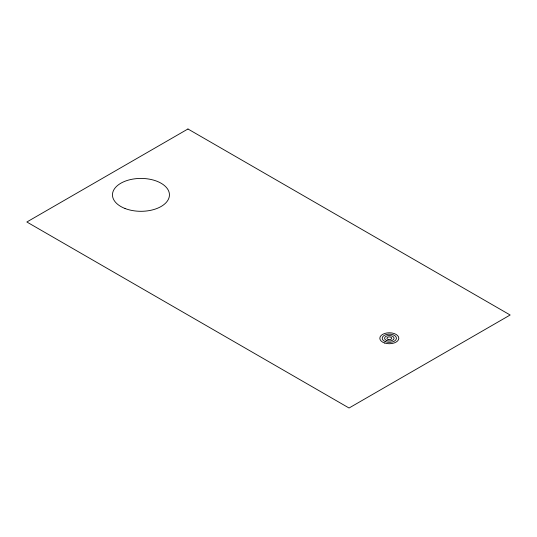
<?xml version="1.0" encoding="UTF-8"?>
<svg xmlns="http://www.w3.org/2000/svg" width="537" height="537" viewBox="0 0 537 537"><rect width="100%" height="100%" fill="white"/><g stroke="black" fill="none" stroke-linecap="round" stroke-linejoin="round"><path stroke-width="0.81" d="M187.95 128.987L26.85 221.996L349.05 408.013L510.15 315.004L187.95 128.987M125 208.484A28.481 16.439 0 0 0 169.37 196.039A28.481 16.439 0 0 0 128.518 180.076A28.481 16.439 0 0 0 125 208.484M384.579 343.002A9.491 5.477 0 0 0 398.816 338.256A9.491 5.477 0 0 0 384.579 333.511A9.491 5.477 0 0 0 384.579 343.002M385.331 341.66A7.122 4.108 0 0 0 396.427 338.552A7.122 4.108 0 0 0 386.217 334.558A7.122 4.108 0 0 0 385.331 341.66M386.667 340.525A4.746 2.739 0 0 0 394.057 338.451A4.746 2.739 0 0 0 387.251 335.793A4.746 2.739 0 0 0 386.667 340.525M388.137 339.444A2.376 1.369 0 0 0 391.701 338.256A2.376 1.369 0 0 0 388.137 337.068A2.376 1.369 0 0 0 388.137 339.444"/></g></svg>
